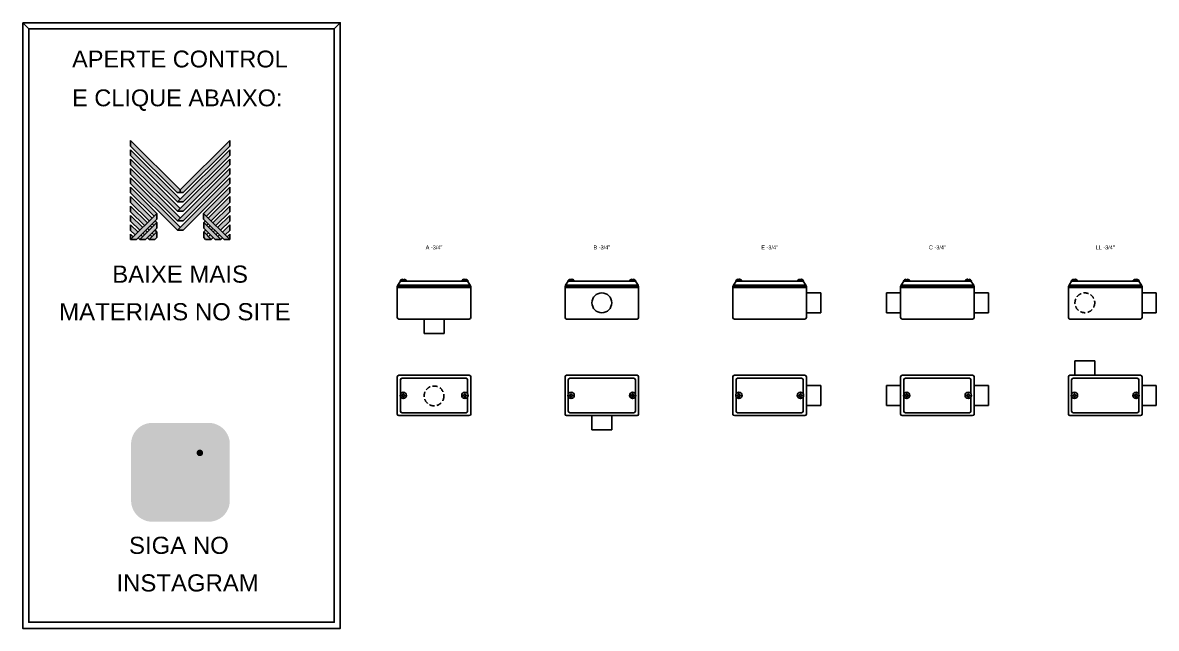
# Model space of a CAD drawing. Header units: millimetres. Extents: x -236 to 2679, y -77 to 688.
# Drawn here: x -236 to 1195, y -77 to 688 of the extents above; entities that cross this region are included whole.
import ezdxf
from ezdxf.enums import TextEntityAlignment as Align

# ---------------------------------------------------------------- set-up
doc = ezdxf.new("R2010")
doc.units = ezdxf.units.MM
doc.linetypes.add('HIDDEN', pattern=[9.525, 6.35, -3.175])
for name, color, linetype in [('BUCHA DE PASSAGEM', 20, 'Continuous'), ('CONDULETE', 8, 'Continuous'), ('FURO VASADO', 251, 'HIDDEN'), ('logo01', 10, 'Continuous'), ('logo02', 250, 'Continuous')]:
    doc.layers.add(name, color=color, linetype=linetype)
doc.styles.get("Standard").update_dxf_attribs({"font": 'arial.ttf'})

# ---------------------------------------------------------------- blocks, each defined once
blk = doc.blocks.new('MESH')
at = {"layer": 'logo01'}
h = blk.add_hatch(color=256, dxfattribs=at)
h.dxf.hatch_style = 1
h.paths.add_polyline_path([(30046, 14087), (30046, 13835), (32119, 11769), (32248, 11769), (32248, 11893)])
h.paths.add_polyline_path([(30046, 13670), (30046, 13418), (32121, 11349), (32248, 11475)])
h.paths.add_polyline_path([(30046, 13253), (30046, 13001), (32121, 10932), (32248, 11058)])
h.paths.add_polyline_path([(30046, 12835), (30046, 12583), (32121, 10515), (32248, 10641)])
h.paths.add_polyline_path([(30046, 12418), (30046, 12166), (32121, 10097), (32248, 10223)])
h.paths.add_polyline_path([(30046, 12001), (30046, 11749), (31084, 10714), (31211, 10840)])
h.paths.add_polyline_path([(30046, 11583), (30046, 11331), (30875, 10505), (31001, 10631)])
h.paths.add_polyline_path([(30046, 11166), (30046, 10914), (30666, 10296), (30792, 10422)])
h.paths.add_polyline_path([(30046, 10749), (30046, 10497), (30456, 10088), (30583, 10214)])
h.paths.add_polyline_path([(30046, 10331), (30046, 10079), (30247, 9879), (30373, 10005)])
h.paths.add_polyline_path([(30164, 9796), (30046, 9914), (30046, 9679)])
h.paths.add_polyline_path([(30574, 9805), (30500, 9879), (30373, 9753), (30448, 9679)])
h.paths.add_polyline_path([(30784, 10013), (30709, 10088), (30583, 9962), (30657, 9887)])
h.paths.add_polyline_path([(30993, 9805), (30910, 9887), (30784, 9761), (30867, 9679)])
h.paths.add_polyline_path([(30993, 10222), (30918, 10296), (30792, 10170), (30867, 10096)])
h.paths.add_polyline_path([(31119, 10096), (30993, 9970), (31076, 9887), (31202, 10013)])
h.paths.add_polyline_path([(31202, 10431), (31128, 10505), (31001, 10379), (31076, 10305)], flags=17)
h.paths.add_polyline_path([(33284, 10840), (33284, 10588), (34196, 9679), (34449, 9679)])
h.paths.add_polyline_path([(33293, 10431), (33293, 10179), (33794, 9679), (34047, 9679)])
h.paths.add_polyline_path([(33293, 10013), (33293, 9761), (33376, 9679), (33628, 9679)], flags=17)
at = {"layer": 'logo02'}
h = blk.add_hatch(color=256, dxfattribs=at)
h.dxf.hatch_style = 1
h.paths.add_polyline_path([(34449, 13835), (34449, 14087), (32248, 11893), (32248, 11769), (32376, 11769)])
h.paths.add_polyline_path([(34449, 13418), (34449, 13670), (32121, 11349), (32374, 11349)])
h.paths.add_polyline_path([(34449, 13001), (34449, 13253), (32121, 10932), (32374, 10932)])
h.paths.add_polyline_path([(34449, 12583), (34449, 12835), (32121, 10515), (32374, 10515)])
h.paths.add_polyline_path([(34449, 12166), (34449, 12418), (32121, 10097), (32374, 10097)])
h.paths.add_polyline_path([(34449, 11749), (34449, 12001), (33284, 10840), (33411, 10714)], flags=17)
h.paths.add_polyline_path([(34449, 11331), (34449, 11583), (33494, 10631), (33620, 10505)], flags=17)
h.paths.add_polyline_path([(34449, 10914), (34449, 11166), (33703, 10422), (33829, 10296)], flags=17)
h.paths.add_polyline_path([(34449, 10497), (34449, 10749), (33912, 10214), (34039, 10088)])
h.paths.add_polyline_path([(34449, 10331), (34122, 10005), (34248, 9879), (34449, 10079)])
h.paths.add_polyline_path([(33577, 10296), (33502, 10222), (33628, 10096), (33703, 10170)])
h.paths.add_polyline_path([(33367, 10505), (33293, 10431), (33419, 10305), (33494, 10379)], flags=17)
h.paths.add_polyline_path([(33376, 10096), (33293, 10013), (33419, 9887), (33502, 9970)])
h.paths.add_polyline_path([(33786, 10088), (33711, 10013), (33838, 9887), (33912, 9962)])
h.paths.add_polyline_path([(33585, 9887), (33502, 9805), (33628, 9679), (33711, 9761)])
h.paths.add_polyline_path([(33995, 9879), (33921, 9805), (34047, 9679), (34122, 9753)])
h.paths.add_polyline_path([(34449, 9914), (34331, 9796), (34449, 9679)])
h.paths.add_polyline_path([(31202, 10013), (30867, 9679), (31119, 9679), (31202, 9761)], flags=17)
h.paths.add_polyline_path([(31202, 10179), (31202, 10431), (30448, 9679), (30701, 9679)])
h.paths.add_polyline_path([(31211, 10588), (31211, 10840), (30046, 9679), (30299, 9679)])
at = {"layer": 'logo01'}
for p, q in [((30046, 14087), (30046, 13835)), ((30046, 14087), (32248, 11893)), ((30046, 13835), (32119, 11769)), ((30046, 13670), (30046, 13418)), ((30046, 13670), (32248, 11475)), ((30046, 13418), (32121, 11349)), ((30046, 13253), (30046, 13001)), ((30046, 13253), (32248, 11058)), ((30046, 13001), (32121, 10932)), ((30046, 12835), (30046, 12583)), ((30046, 12835), (32248, 10641)), ((30046, 12583), (32121, 10515)), ((30046, 12418), (30046, 12166)), ((30046, 12418), (32248, 10223)), ((30046, 12166), (32121, 10097)), ((30046, 12001), (30046, 11749)), ((30046, 12001), (31211, 10840)), ((30046, 11749), (31084, 10714)), ((32119, 11769), (32248, 11769)), ((30046, 11583), (30046, 11331)), ((30046, 11583), (31001, 10631)), ((30046, 11331), (30875, 10505)), ((30046, 11166), (30046, 10914)), ((30046, 11166), (30792, 10422)), ((30046, 10914), (30666, 10296)), ((30046, 10749), (30046, 10497)), ((30046, 10749), (30583, 10214)), ((33284, 10840), (34449, 9679)), ((33284, 10588), (33284, 10840)), ((33284, 10588), (34196, 9679)), ((30046, 10497), (30456, 10088)), ((30046, 10331), (30046, 10079)), ((30046, 10331), (30373, 10005)), ((30046, 10079), (30247, 9879)), ((30709, 10088), (30784, 10013)), ((30792, 10170), (30867, 10096)), ((30918, 10296), (30993, 10222)), ((31001, 10379), (31076, 10305)), ((31119, 10096), (31202, 10013)), ((31128, 10505), (31202, 10431)), ((33293, 10431), (34047, 9679)), ((33293, 10179), (33293, 10431)), ((33293, 10179), (33794, 9679)), ((30046, 9914), (30046, 9679)), ((30046, 9914), (30164, 9796)), ((30373, 9753), (30448, 9679)), ((30500, 9879), (30574, 9805)), ((30583, 9962), (30657, 9887)), ((30784, 9761), (30867, 9679)), ((30910, 9887), (30993, 9805)), ((30993, 9970), (31076, 9887)), ((33293, 10013), (33628, 9679)), ((33293, 9761), (33293, 10013)), ((33293, 9761), (33376, 9679)), ((33628, 9679), (33376, 9679)), ((34047, 9679), (33794, 9679)), ((34449, 9679), (34196, 9679))]:
    blk.add_line(p, q, dxfattribs=at)
at = {"layer": 'logo02'}
for p, q in [((34449, 13670), (32121, 11349)), ((34449, 14087), (32248, 11893)), ((34449, 13835), (32376, 11769)), ((34449, 14087), (34449, 13835)), ((34449, 13670), (34449, 13418)), ((34449, 13253), (32121, 10932)), ((34449, 13418), (32374, 11349)), ((34449, 13253), (34449, 13001)), ((34449, 12835), (32121, 10515)), ((34449, 13001), (32374, 10932)), ((34449, 12835), (34449, 12583)), ((34449, 12418), (32121, 10097)), ((34449, 12583), (32374, 10515)), ((34449, 12166), (32374, 10097)), ((34449, 12418), (34449, 12166)), ((32248, 11769), (32248, 11893)), ((32376, 11769), (32248, 11769)), ((34449, 12001), (33284, 10840)), ((34449, 11749), (33411, 10714)), ((34449, 12001), (34449, 11749)), ((32121, 11349), (32374, 11349)), ((34449, 11583), (33494, 10631)), ((34449, 11331), (33620, 10505)), ((34449, 11166), (33703, 10422)), ((34449, 11583), (34449, 11331)), ((34449, 11166), (34449, 10914)), ((31211, 10840), (30046, 9679)), ((31211, 10588), (30299, 9679)), ((31211, 10588), (31211, 10840)), ((32121, 10932), (32374, 10932)), ((34449, 10914), (33829, 10296)), ((34449, 10749), (33912, 10214)), ((34449, 10749), (34449, 10497)), ((31202, 10431), (30448, 9679)), ((31202, 10179), (30701, 9679)), ((31202, 10179), (31202, 10431)), ((32121, 10515), (32374, 10515)), ((32121, 10097), (32374, 10097)), ((33367, 10505), (33293, 10431)), ((33376, 10096), (33293, 10013)), ((33494, 10379), (33419, 10305)), ((33577, 10296), (33502, 10222)), ((33703, 10170), (33628, 10096)), ((33786, 10088), (33711, 10013)), ((34449, 10497), (34039, 10088)), ((34449, 10331), (34122, 10005)), ((34449, 10079), (34248, 9879)), ((34449, 10331), (34449, 10079)), ((30046, 9679), (30299, 9679)), ((30448, 9679), (30701, 9679)), ((31202, 10013), (30867, 9679)), ((30867, 9679), (31119, 9679)), ((31202, 9761), (31119, 9679)), ((31202, 9761), (31202, 10013)), ((33502, 9970), (33419, 9887)), ((33585, 9887), (33502, 9805)), ((33711, 9761), (33628, 9679)), ((33912, 9962), (33838, 9887)), ((33995, 9879), (33921, 9805)), ((34122, 9753), (34047, 9679)), ((34449, 9914), (34331, 9796)), ((34449, 9914), (34449, 9679))]:
    blk.add_line(p, q, dxfattribs=at)

msp = doc.modelspace()

# ---------------------------------------------------------------- hatches: boundary and pattern name
at = {"layer": 'BUCHA DE PASSAGEM'}
h = msp.add_hatch(color=18, dxfattribs=at)
h.dxf.hatch_style = 1
h.paths.add_polyline_path([(-1.5, 182.2), (-72.6, 182.2, 0.414214), (-99.4, 155.4), (-99.4, 84.1, 0.414214), (-72.6, 57.3), (-1.5, 57.3, 0.414214), (25.3, 84.1), (25.3, 155.4, 0.414214)])
h.paths.add_polyline_path([(-54.4, 164.9), (-19.7, 164.9, -0.414214), (8, 137.1), (8, 102.4, -0.414214), (-19.7, 74.6), (-54.4, 74.6, -0.414214), (-82.1, 102.4), (-82.1, 137.1, -0.414214)], flags=16)
h.paths.add_polyline_path([(-54.4, 156.6), (-19.7, 156.6, -0.414214), (-0.3, 137.1), (-0.3, 102.4, -0.414214), (-19.7, 82.9), (-54.4, 82.9, -0.414214), (-73.8, 102.4), (-73.8, 137.1, -0.414214)], flags=0)
h.paths.add_polyline_path([(-15.8, 119.7, -1), (-58.3, 119.7, -1)], flags=0)
h.paths.add_polyline_path([(-24.1, 119.7, -1), (-50, 119.7, -1)], flags=0)
h.paths.add_polyline_path([(-8.4, 144.3, -1), (-16.7, 144.3, -1)], flags=0)
h.paths.add_polyline_path([(-19.7, 156.6), (-54.4, 156.6, 0.414214), (-73.8, 137.1), (-73.8, 102.4, 0.414214), (-54.4, 82.9), (-19.7, 82.9, 0.414214), (-0.3, 102.4), (-0.3, 137.1, 0.414214)], flags=0)
h.paths.add_polyline_path([(-50, 119.7, 1), (-24.1, 119.7, 1)], flags=0)
h = msp.add_hatch(color=0, dxfattribs=at)
h.dxf.hatch_style = 1
h.paths.add_polyline_path([(-54.4, 164.9, 0.414214), (-82.1, 137.1), (-82.1, 102.4, 0.414214), (-54.4, 74.6), (-19.7, 74.6, 0.414214), (8, 102.4), (8, 137.1, 0.414214), (-19.7, 164.9)])
h.paths.add_polyline_path([(-8.4, 144.3, -1), (-16.7, 144.3, -1)], flags=16)
h.paths.add_polyline_path([(-15.8, 119.7, -1), (-58.3, 119.7, -1)], flags=16)
h.paths.add_polyline_path([(-24.1, 119.7, -1), (-50, 119.7, -1)], flags=0)
h = msp.add_hatch(color=18, dxfattribs=at)
h.dxf.hatch_style = 1
h.paths.add_polyline_path([(-19.7, 156.6), (-54.4, 156.6, 0.414214), (-73.8, 137.1), (-73.8, 102.4, 0.414214), (-54.4, 82.9), (-19.7, 82.9, 0.414214), (-0.3, 102.4), (-0.3, 137.1, 0.414214)])
h.paths.add_polyline_path([(-15.8, 119.7, -1), (-58.3, 119.7, -1)], flags=16)
h.paths.add_polyline_path([(-24.1, 119.7, -1), (-50, 119.7, -1)], flags=0)
h.paths.add_polyline_path([(-16.7, 144.3, -1), (-8.4, 144.3, -1)], flags=16)
h.paths.add_polyline_path([(-24.1, 119.7, 1), (-50, 119.7, 1)], flags=0)
h = msp.add_hatch(color=0, dxfattribs=at)
h.dxf.hatch_style = 1
h.paths.add_polyline_path([(-8.4, 144.3, 1), (-16.7, 144.3, 1)])
h = msp.add_hatch(color=0, dxfattribs=at)
h.dxf.hatch_style = 1
h.paths.add_polyline_path([(-58.3, 119.7, 1), (-15.8, 119.7, 1)])
h.paths.add_polyline_path([(-24.1, 119.7, -1), (-50, 119.7, -1)], flags=16)
h = msp.add_hatch(color=18, dxfattribs=at)
h.dxf.hatch_style = 1
h.paths.add_polyline_path([(-50, 119.7, 1), (-24.1, 119.7, 1)])

# ---------------------------------------------------------------- linework, layer by layer
for p, q in [((-228.6, 680.2), (-236.3, 687.8)), ((157.2, 680.2), (164.8, 687.8))]:
    msp.add_line(p, q, dxfattribs=at)
for points in [[(-236.3, 687.8), (164.8, 687.8), (164.8, -77.4), (-236.3, -77.4)], [(-228.6, 680.2), (157.2, 680.2), (157.2, -69.7), (-228.6, -69.7)]]:
    msp.add_lwpolyline(points, close=True, dxfattribs=at)
at = {"layer": 'CONDULETE'}
for p, q in [((240.8, 361.3), (237.5, 356.1)), ((248.1, 361.3), (240.6, 361.3)), ((243.8, 362.9), (243.8, 363.5)), ((244.4, 362.7), (244, 362.7)), ((244.4, 362.7), (244.7, 362.7)), ((244.9, 362.9), (244.9, 363.5)), ((248.1, 361.3), (318.3, 361.3)), ((318.3, 361.3), (325.9, 361.3)), ((321.6, 362.9), (321.5, 363.5)), ((322.1, 362.7), (321.8, 362.7)), ((322.1, 362.7), (322.4, 362.7)), ((322.6, 362.9), (322.7, 363.5)), ((325.6, 361.3), (329, 356.1)), ((452.7, 361.3), (449.4, 356.1)), ((460, 361.3), (452.5, 361.3)), ((455.7, 362.9), (455.7, 363.5)), ((456.3, 362.7), (455.9, 362.7)), ((456.3, 362.7), (456.6, 362.7)), ((456.8, 362.9), (456.8, 363.5)), ((460, 361.3), (530.2, 361.3)), ((530.2, 361.3), (537.8, 361.3)), ((533.5, 362.9), (533.4, 363.5)), ((534, 362.7), (533.7, 362.7)), ((534, 362.7), (534.3, 362.7)), ((534.5, 362.9), (534.6, 363.5)), ((537.5, 361.3), (540.9, 356.1)), ((664.6, 361.3), (661.3, 356.1)), ((671.9, 361.3), (664.4, 361.3)), ((667.6, 362.9), (667.6, 363.5)), ((668.2, 362.7), (667.8, 362.7)), ((668.2, 362.7), (668.5, 362.7)), ((668.7, 362.9), (668.7, 363.5)), ((671.9, 361.3), (742.1, 361.3)), ((742.1, 361.3), (749.7, 361.3)), ((745.4, 362.9), (745.3, 363.5)), ((745.9, 362.7), (745.6, 362.7)), ((745.9, 362.7), (746.2, 362.7)), ((746.4, 362.9), (746.5, 363.5)), ((749.4, 361.3), (752.8, 356.1)), ((876.5, 361.3), (873.2, 356.1)), ((883.8, 361.3), (876.3, 361.3)), ((879.5, 362.9), (879.5, 363.5)), ((880.1, 362.7), (879.7, 362.7)), ((880.1, 362.7), (880.4, 362.7)), ((880.6, 362.9), (880.6, 363.5)), ((883.8, 361.3), (954, 361.3)), ((954, 361.3), (961.6, 361.3)), ((957.3, 362.9), (957.3, 363.5)), ((957.8, 362.7), (957.5, 362.7)), ((957.8, 362.7), (958.1, 362.7)), ((958.3, 362.9), (958.4, 363.5)), ((961.3, 361.3), (964.7, 356.1)), ((1088.4, 361.3), (1085.1, 356.1)), ((1095.7, 361.3), (1088.2, 361.3)), ((1091.5, 362.9), (1091.4, 363.5)), ((1092, 362.7), (1091.6, 362.7)), ((1092, 362.7), (1092.3, 362.7)), ((1092.5, 362.9), (1092.5, 363.5)), ((1095.7, 361.3), (1166, 361.3)), ((1166, 361.3), (1173.5, 361.3)), ((1169.2, 362.9), (1169.2, 363.5)), ((1169.7, 362.7), (1169.4, 362.7)), ((1169.7, 362.7), (1170, 362.7)), ((1170.2, 362.9), (1170.3, 363.5)), ((1173.3, 361.3), (1176.6, 356.1)), ((236.7, 354.4), (237.5, 356.1)), ((236.7, 354.4), (236.7, 315.3)), ((236.7, 354.4), (329.7, 354.4)), ((236.7, 353.3), (329.7, 353.3)), ((237.5, 356.1), (329, 356.1)), ((329.7, 354.4), (329, 356.1)), ((329.7, 315.3), (329.7, 354.4)), ((448.6, 354.4), (449.4, 356.1)), ((448.6, 354.4), (448.6, 315.3)), ((448.6, 354.4), (541.6, 354.4)), ((448.6, 353.3), (541.6, 353.3)), ((449.4, 356.1), (540.9, 356.1)), ((541.6, 354.4), (540.9, 356.1)), ((541.6, 315.3), (541.6, 354.4)), ((660.5, 354.4), (661.3, 356.1)), ((660.5, 354.4), (660.5, 315.3)), ((660.5, 354.4), (753.5, 354.4)), ((660.5, 353.3), (753.5, 353.3)), ((661.3, 356.1), (752.8, 356.1)), ((753.5, 354.4), (752.8, 356.1)), ((753.5, 315.3), (753.5, 354.4)), ((771.5, 346.4), (753.5, 346.4)), ((771.5, 321.3), (771.5, 346.4)), ((854.4, 346.4), (872.4, 346.4)), ((854.4, 321.3), (854.4, 346.4)), ((872.4, 354.4), (873.2, 356.1)), ((872.4, 354.4), (872.4, 315.3)), ((872.4, 354.4), (965.4, 354.4)), ((872.4, 353.3), (965.4, 353.3)), ((873.2, 356.1), (964.7, 356.1)), ((965.4, 354.4), (964.7, 356.1)), ((965.4, 315.3), (965.4, 354.4)), ((983.4, 346.4), (965.4, 346.4)), ((983.4, 321.3), (983.4, 346.4)), ((1084.3, 354.4), (1085.1, 356.1)), ((1084.3, 354.4), (1084.3, 315.3)), ((1084.3, 354.4), (1177.3, 354.4)), ((1084.3, 353.3), (1177.3, 353.3)), ((1085.1, 356.1), (1176.6, 356.1)), ((1177.3, 354.4), (1176.6, 356.1)), ((1177.3, 315.3), (1177.3, 354.4)), ((1195.3, 346.4), (1177.3, 346.4)), ((1195.3, 321.3), (1195.3, 346.4)), ((771.5, 321.3), (753.5, 321.3)), ((854.4, 321.3), (872.4, 321.3)), ((983.4, 321.3), (965.4, 321.3)), ((1195.3, 321.3), (1177.3, 321.3)), ((238.7, 313.3), (327.7, 313.3)), ((270.7, 295.3), (270.7, 313.3)), ((295.8, 295.3), (295.8, 313.3)), ((450.6, 313.3), (539.6, 313.3)), ((662.5, 313.3), (751.5, 313.3)), ((874.4, 313.3), (963.4, 313.3)), ((1086.3, 313.3), (1175.3, 313.3)), ((295.8, 295.3), (270.7, 295.3)), ((1092.5, 260.4), (1092.5, 242.4)), ((1117.6, 260.4), (1092.5, 260.4)), ((1117.6, 260.4), (1117.6, 242.4)), ((236.7, 240.4), (236.7, 193.4)), ((238.7, 242.4), (327.7, 242.4)), ((240.8, 236.6), (240.8, 218.7)), ((242.8, 238.6), (323.6, 238.6)), ((325.6, 236.6), (325.6, 218.7)), ((329.7, 240.4), (329.7, 193.4)), ((448.6, 240.4), (448.6, 193.4)), ((450.6, 242.4), (539.6, 242.4)), ((452.7, 236.6), (452.7, 218.7)), ((454.7, 238.6), (535.5, 238.6)), ((537.5, 236.6), (537.5, 218.7)), ((541.6, 240.4), (541.6, 193.4)), ((660.5, 240.4), (660.5, 193.4)), ((662.5, 242.4), (751.5, 242.4)), ((664.6, 236.6), (664.6, 218.7)), ((666.6, 238.6), (747.4, 238.6)), ((749.4, 236.6), (749.4, 218.7)), ((753.5, 240.4), (753.5, 193.4)), ((771.5, 229.4), (753.5, 229.4)), ((771.5, 204.3), (771.5, 229.4)), ((854.4, 229.4), (872.4, 229.4)), ((854.4, 204.3), (854.4, 229.4)), ((872.4, 240.4), (872.4, 193.4)), ((874.4, 242.4), (963.4, 242.4)), ((876.5, 236.6), (876.5, 218.7)), ((878.5, 238.6), (959.3, 238.6)), ((961.3, 236.6), (961.3, 218.7)), ((965.4, 240.4), (965.4, 193.4)), ((983.4, 229.4), (965.4, 229.4)), ((983.4, 204.3), (983.4, 229.4)), ((1084.3, 240.4), (1084.3, 193.4)), ((1086.3, 242.4), (1175.3, 242.4)), ((1088.4, 236.6), (1088.4, 218.7)), ((1090.4, 238.6), (1171.3, 238.6)), ((1173.3, 236.6), (1173.3, 218.7)), ((1177.3, 240.4), (1177.3, 193.4)), ((1195.3, 229.4), (1177.3, 229.4)), ((1195.3, 204.3), (1195.3, 229.4)), ((240.8, 215), (240.8, 197.1)), ((242.4, 216.9), (242.4, 217.2)), ((242.4, 216.9), (242.4, 216.5)), ((242.6, 217.4), (243.6, 217.4)), ((242.6, 216.3), (243.6, 216.3)), ((243.8, 218.6), (243.8, 217.6)), ((243.8, 215.1), (243.8, 216.1)), ((244.4, 218.8), (244, 218.8)), ((244.4, 214.9), (244, 214.9)), ((244.4, 218.8), (244.7, 218.8)), ((244.4, 214.9), (244.7, 214.9)), ((244.9, 218.6), (244.9, 217.6)), ((244.9, 215.1), (244.9, 216.1)), ((246.1, 217.4), (245.1, 217.4)), ((246.1, 216.3), (245.1, 216.3)), ((246.3, 216.9), (246.3, 217.2)), ((246.3, 216.9), (246.3, 216.5)), ((320.1, 216.9), (320.1, 217.2)), ((320.1, 216.9), (320.1, 216.5)), ((320.3, 217.4), (321.4, 217.4)), ((320.3, 216.3), (321.4, 216.3)), ((321.5, 218.6), (321.5, 217.6)), ((321.5, 215.1), (321.5, 216.1)), ((322.1, 218.8), (321.7, 218.8)), ((322.1, 214.9), (321.7, 214.9)), ((322.1, 218.8), (322.5, 218.8)), ((322.1, 214.9), (322.5, 214.9)), ((322.7, 218.6), (322.7, 217.6)), ((322.7, 215.1), (322.7, 216.1)), ((323.9, 217.4), (322.8, 217.4)), ((323.9, 216.3), (322.8, 216.3)), ((324.1, 216.9), (324.1, 217.2)), ((324.1, 216.9), (324.1, 216.5)), ((325.6, 215), (325.6, 197.1)), ((452.7, 215), (452.7, 197.1)), ((454.3, 216.9), (454.3, 217.2)), ((454.3, 216.9), (454.3, 216.5)), ((454.5, 217.4), (455.5, 217.4)), ((454.5, 216.3), (455.5, 216.3)), ((455.7, 218.6), (455.7, 217.6)), ((455.7, 215.1), (455.7, 216.1)), ((456.3, 218.8), (455.9, 218.8)), ((456.3, 214.9), (455.9, 214.9)), ((456.3, 218.8), (456.6, 218.8)), ((456.3, 214.9), (456.6, 214.9)), ((456.8, 218.6), (456.8, 217.6)), ((456.8, 215.1), (456.8, 216.1)), ((458.1, 217.4), (457, 217.4)), ((458.1, 216.3), (457, 216.3)), ((458.3, 216.9), (458.3, 217.2)), ((458.3, 216.9), (458.3, 216.5)), ((532, 216.9), (532, 217.2)), ((532, 216.9), (532, 216.5)), ((532.2, 217.4), (533.3, 217.4)), ((532.2, 216.3), (533.3, 216.3)), ((533.4, 218.6), (533.4, 217.6)), ((533.4, 215.1), (533.4, 216.1)), ((534, 218.8), (533.6, 218.8)), ((534, 214.9), (533.6, 214.9)), ((534, 218.8), (534.4, 218.8)), ((534, 214.9), (534.4, 214.9)), ((534.6, 218.6), (534.6, 217.6)), ((534.6, 215.1), (534.6, 216.1)), ((535.8, 217.4), (534.7, 217.4)), ((535.8, 216.3), (534.7, 216.3)), ((536, 216.9), (536, 217.2)), ((536, 216.9), (536, 216.5)), ((537.5, 215), (537.5, 197.1)), ((664.6, 215), (664.6, 197.1)), ((666.2, 216.9), (666.2, 217.2)), ((666.2, 216.9), (666.2, 216.5)), ((666.4, 217.4), (667.4, 217.4)), ((666.4, 216.3), (667.4, 216.3)), ((667.6, 218.6), (667.6, 217.6)), ((667.6, 215.1), (667.6, 216.1)), ((668.2, 218.8), (667.8, 218.8)), ((668.2, 214.9), (667.8, 214.9)), ((668.2, 218.8), (668.5, 218.8)), ((668.2, 214.9), (668.5, 214.9)), ((668.7, 218.6), (668.7, 217.6)), ((668.7, 215.1), (668.7, 216.1)), ((670, 217.4), (668.9, 217.4)), ((670, 216.3), (668.9, 216.3)), ((670.2, 216.9), (670.2, 217.2)), ((670.2, 216.9), (670.2, 216.5)), ((743.9, 216.9), (743.9, 217.2)), ((743.9, 216.9), (743.9, 216.5)), ((744.1, 217.4), (745.2, 217.4)), ((744.1, 216.3), (745.2, 216.3)), ((745.3, 218.6), (745.3, 217.6)), ((745.3, 215.1), (745.3, 216.1)), ((745.9, 218.8), (745.5, 218.8)), ((745.9, 214.9), (745.5, 214.9)), ((745.9, 218.8), (746.3, 218.8)), ((745.9, 214.9), (746.3, 214.9)), ((746.5, 218.6), (746.5, 217.6)), ((746.5, 215.1), (746.5, 216.1)), ((747.7, 217.4), (746.6, 217.4)), ((747.7, 216.3), (746.6, 216.3)), ((747.9, 216.9), (747.9, 217.2)), ((747.9, 216.9), (747.9, 216.5)), ((749.4, 215), (749.4, 197.1)), ((876.5, 215), (876.5, 197.1)), ((878.1, 216.9), (878.1, 217.2)), ((878.1, 216.9), (878.1, 216.5)), ((878.3, 217.4), (879.3, 217.4)), ((878.3, 216.3), (879.3, 216.3)), ((879.5, 218.6), (879.5, 217.6)), ((879.5, 215.1), (879.5, 216.1)), ((880.1, 218.8), (879.7, 218.8)), ((880.1, 214.9), (879.7, 214.9)), ((880.1, 218.8), (880.4, 218.8)), ((880.1, 214.9), (880.4, 214.9)), ((880.6, 218.6), (880.6, 217.6)), ((880.6, 215.1), (880.6, 216.1)), ((881.9, 217.4), (880.8, 217.4)), ((881.9, 216.3), (880.8, 216.3)), ((882.1, 216.9), (882.1, 217.2)), ((882.1, 216.9), (882.1, 216.5)), ((955.8, 216.9), (955.8, 217.2)), ((955.8, 216.9), (955.8, 216.5)), ((956, 217.4), (957.1, 217.4)), ((956, 216.3), (957.1, 216.3)), ((957.3, 218.6), (957.3, 217.6)), ((957.3, 215.1), (957.3, 216.1)), ((957.8, 218.8), (957.5, 218.8)), ((957.8, 214.9), (957.5, 214.9)), ((957.8, 218.8), (958.2, 218.8)), ((957.8, 214.9), (958.2, 214.9)), ((958.4, 218.6), (958.4, 217.6)), ((958.4, 215.1), (958.4, 216.1)), ((959.6, 217.4), (958.5, 217.4)), ((959.6, 216.3), (958.5, 216.3)), ((959.8, 216.9), (959.8, 217.2)), ((959.8, 216.9), (959.8, 216.5)), ((961.3, 215), (961.3, 197.1)), ((1088.4, 215), (1088.4, 197.1)), ((1090, 216.9), (1090, 217.2)), ((1090, 216.9), (1090, 216.5)), ((1090.2, 217.4), (1091.2, 217.4)), ((1090.2, 216.3), (1091.2, 216.3)), ((1091.4, 218.6), (1091.4, 217.6)), ((1091.4, 215.1), (1091.4, 216.1)), ((1092, 218.8), (1091.6, 218.8)), ((1092, 214.9), (1091.6, 214.9)), ((1092, 218.8), (1092.3, 218.8)), ((1092, 214.9), (1092.3, 214.9)), ((1092.5, 218.6), (1092.5, 217.6)), ((1092.5, 215.1), (1092.5, 216.1)), ((1093.8, 217.4), (1092.7, 217.4)), ((1093.8, 216.3), (1092.7, 216.3)), ((1094, 216.9), (1094, 217.2)), ((1094, 216.9), (1094, 216.5)), ((1167.7, 216.9), (1167.7, 217.2)), ((1167.7, 216.9), (1167.7, 216.5)), ((1167.9, 217.4), (1169, 217.4)), ((1167.9, 216.3), (1169, 216.3)), ((1169.2, 218.6), (1169.2, 217.6)), ((1169.2, 215.1), (1169.2, 216.1)), ((1169.7, 218.8), (1169.4, 218.8)), ((1169.7, 214.9), (1169.4, 214.9)), ((1169.7, 218.8), (1170.1, 218.8)), ((1169.7, 214.9), (1170.1, 214.9)), ((1170.3, 218.6), (1170.3, 217.6)), ((1170.3, 215.1), (1170.3, 216.1)), ((1171.5, 217.4), (1170.5, 217.4)), ((1171.5, 216.3), (1170.5, 216.3)), ((1171.7, 216.9), (1171.7, 217.2)), ((1171.7, 216.9), (1171.7, 216.5)), ((1173.3, 215), (1173.3, 197.1)), ((771.5, 204.3), (753.5, 204.3)), ((854.4, 204.3), (872.4, 204.3)), ((983.4, 204.3), (965.4, 204.3)), ((1195.3, 204.3), (1177.3, 204.3)), ((238.7, 191.4), (327.7, 191.4)), ((242.8, 195.1), (323.6, 195.1)), ((450.6, 191.4), (539.6, 191.4)), ((454.7, 195.1), (535.5, 195.1)), ((482.6, 173.4), (482.6, 191.4)), ((507.7, 173.4), (507.7, 191.4)), ((662.5, 191.4), (751.5, 191.4)), ((666.6, 195.1), (747.4, 195.1)), ((874.4, 191.4), (963.4, 191.4)), ((878.5, 195.1), (959.3, 195.1)), ((1086.3, 191.4), (1175.3, 191.4)), ((1090.4, 195.1), (1171.3, 195.1)), ((507.7, 173.4), (482.6, 173.4))]:
    msp.add_line(p, q, dxfattribs=at)
for centre, radius in [((495.1, 333.9), 12.5), ((244.4, 216.9), 3.99), ((322.1, 216.9), 3.99), ((456.3, 216.9), 3.99), ((534, 216.9), 3.99), ((668.2, 216.9), 3.99), ((745.9, 216.9), 3.99), ((880.1, 216.9), 3.99), ((957.8, 216.9), 3.99), ((1092, 216.9), 3.99), ((1169.7, 216.9), 3.99)]:
    msp.add_circle(centre, radius, dxfattribs=at)
for centre, radius, start, end in [((240.6, 361.5), 0.2, 170.9615, 270), ((243.6, 363.5), 0.2, 5.1527, 97.0004), ((244, 362.9), 0.2, 185.1527, 270), ((244.7, 362.9), 0.2, 270, 354.8473), ((245.1, 363.5), 0.2, 82.9996, 174.8473), ((248.1, 361.5), 0.2, 270, 9.0385), ((318.3, 361.5), 0.2, 170.9615, 270), ((321.3, 363.5), 0.2, 5.1527, 97.0004), ((321.8, 362.9), 0.2, 185.1527, 270), ((322.4, 362.9), 0.2, 270, 354.8473), ((322.9, 363.5), 0.2, 82.9996, 174.8473), ((325.9, 361.5), 0.2, 270, 9.0385), ((452.5, 361.5), 0.2, 170.9615, 270), ((455.5, 363.5), 0.2, 5.1527, 97.0004), ((455.9, 362.9), 0.2, 185.1527, 270), ((456.6, 362.9), 0.2, 270, 354.8473), ((457, 363.5), 0.2, 82.9996, 174.8473), ((460, 361.5), 0.2, 270, 9.0385), ((530.2, 361.5), 0.2, 170.9615, 270), ((533.2, 363.5), 0.2, 5.1527, 97.0004), ((533.7, 362.9), 0.2, 185.1527, 270), ((534.3, 362.9), 0.2, 270, 354.8473), ((534.8, 363.5), 0.2, 82.9996, 174.8473), ((537.8, 361.5), 0.2, 270, 9.0385), ((664.4, 361.5), 0.2, 170.9615, 270), ((667.4, 363.5), 0.2, 5.1527, 97.0004), ((667.8, 362.9), 0.2, 185.1527, 270), ((668.5, 362.9), 0.2, 270, 354.8473), ((668.9, 363.5), 0.2, 82.9996, 174.8473), ((671.9, 361.5), 0.2, 270, 9.0385), ((742.1, 361.5), 0.2, 170.9615, 270), ((745.1, 363.5), 0.2, 5.1527, 97.0004), ((745.6, 362.9), 0.2, 185.1527, 270), ((746.2, 362.9), 0.2, 270, 354.8473), ((746.7, 363.5), 0.2, 82.9996, 174.8473), ((749.7, 361.5), 0.2, 270, 9.0385), ((876.3, 361.5), 0.2, 170.9615, 270), ((879.3, 363.5), 0.2, 5.1527, 97.0004), ((879.7, 362.9), 0.2, 185.1527, 270), ((880.4, 362.9), 0.2, 270, 354.8473), ((880.8, 363.5), 0.2, 82.9996, 174.8473), ((883.8, 361.5), 0.2, 270, 9.0385), ((954, 361.5), 0.2, 170.9615, 270), ((957.1, 363.5), 0.2, 5.1527, 97.0004), ((957.5, 362.9), 0.2, 185.1527, 270), ((958.1, 362.9), 0.2, 270, 354.8473), ((958.6, 363.5), 0.2, 82.9996, 174.8473), ((961.6, 361.5), 0.2, 270, 9.0385), ((1088.2, 361.5), 0.2, 170.9615, 270), ((1091.2, 363.5), 0.2, 5.1527, 97.0004), ((1091.6, 362.9), 0.2, 185.1527, 270), ((1092.3, 362.9), 0.2, 270, 354.8473), ((1092.7, 363.5), 0.2, 82.9996, 174.8473), ((1095.7, 361.5), 0.2, 270, 9.0385), ((1166, 361.5), 0.2, 170.9615, 270), ((1169, 363.5), 0.2, 5.1527, 97.0004), ((1169.4, 362.9), 0.2, 185.1527, 270), ((1170, 362.9), 0.2, 270, 354.8473), ((1170.5, 363.5), 0.2, 82.9996, 174.8473), ((1173.5, 361.5), 0.2, 270, 9.0385), ((238.7, 315.3), 2, 180, 270), ((327.7, 315.3), 2, 270, 0), ((450.6, 315.3), 2, 180, 270), ((539.6, 315.3), 2, 270, 0), ((662.5, 315.3), 2, 180, 270), ((751.5, 315.3), 2, 270, 0), ((874.4, 315.3), 2, 180, 270), ((963.4, 315.3), 2, 270, 0), ((1086.3, 315.3), 2, 180, 270), ((1175.3, 315.3), 2, 270, 0), ((238.7, 240.4), 2, 90, 180), ((242.8, 236.6), 2, 90, 180), ((323.6, 236.6), 2, 0, 90), ((327.7, 240.4), 2, 0, 90), ((450.6, 240.4), 2, 90, 180), ((454.7, 236.6), 2, 90, 180), ((535.5, 236.6), 2, 0, 90), ((539.6, 240.4), 2, 0, 90), ((662.5, 240.4), 2, 90, 180), ((666.6, 236.6), 2, 90, 180), ((747.4, 236.6), 2, 0, 90), ((751.5, 240.4), 2, 0, 90), ((874.4, 240.4), 2, 90, 180), ((878.5, 236.6), 2, 90, 180), ((959.3, 236.6), 2, 0, 90), ((963.4, 240.4), 2, 0, 90), ((1086.3, 240.4), 2, 90, 180), ((1090.4, 236.6), 2, 90, 180), ((1171.3, 236.6), 2, 0, 90), ((1175.3, 240.4), 2, 0, 90), ((242.6, 217.2), 0.2, 90, 180), ((242.6, 216.5), 0.2, 180, 270), ((243.6, 217.6), 0.16, 270, 0), ((243.6, 216.1), 0.16, 0, 90), ((244, 218.6), 0.2, 90, 180), ((244, 215.1), 0.2, 180, 270), ((244.7, 218.6), 0.2, 0, 90), ((244.7, 215.1), 0.2, 270, 0), ((245.1, 217.6), 0.16, 180, 270), ((245.1, 216.1), 0.16, 90, 180), ((246.1, 217.2), 0.2, 0, 90), ((246.1, 216.5), 0.2, 270, 0), ((320.3, 217.2), 0.2, 90, 180), ((320.3, 216.5), 0.2, 180, 270), ((321.4, 217.6), 0.16, 270, 0), ((321.4, 216.1), 0.16, 0, 90), ((321.7, 218.6), 0.2, 90, 180), ((321.7, 215.1), 0.2, 180, 270), ((322.5, 218.6), 0.2, 0, 90), ((322.5, 215.1), 0.2, 270, 0), ((322.8, 217.6), 0.16, 180, 270), ((322.8, 216.1), 0.16, 90, 180), ((323.9, 217.2), 0.2, 0, 90), ((323.9, 216.5), 0.2, 270, 0), ((454.5, 217.2), 0.2, 90, 180), ((454.5, 216.5), 0.2, 180, 270), ((455.5, 217.6), 0.16, 270, 0), ((455.5, 216.1), 0.16, 0, 90), ((455.9, 218.6), 0.2, 90, 180), ((455.9, 215.1), 0.2, 180, 270), ((456.6, 218.6), 0.2, 0, 90), ((456.6, 215.1), 0.2, 270, 0), ((457, 217.6), 0.16, 180, 270), ((457, 216.1), 0.16, 90, 180), ((458.1, 217.2), 0.2, 0, 90), ((458.1, 216.5), 0.2, 270, 0), ((532.2, 217.2), 0.2, 90, 180), ((532.2, 216.5), 0.2, 180, 270), ((533.3, 217.6), 0.16, 270, 0), ((533.3, 216.1), 0.16, 0, 90), ((533.6, 218.6), 0.2, 90, 180), ((533.6, 215.1), 0.2, 180, 270), ((534.4, 218.6), 0.2, 0, 90), ((534.4, 215.1), 0.2, 270, 0), ((534.7, 217.6), 0.16, 180, 270), ((534.7, 216.1), 0.16, 90, 180), ((535.8, 217.2), 0.2, 0, 90), ((535.8, 216.5), 0.2, 270, 0), ((666.4, 217.2), 0.2, 90, 180), ((666.4, 216.5), 0.2, 180, 270), ((667.4, 217.6), 0.16, 270, 0), ((667.4, 216.1), 0.16, 0, 90), ((667.8, 218.6), 0.2, 90, 180), ((667.8, 215.1), 0.2, 180, 270), ((668.5, 218.6), 0.2, 0, 90), ((668.5, 215.1), 0.2, 270, 0), ((668.9, 217.6), 0.16, 180, 270), ((668.9, 216.1), 0.16, 90, 180), ((670, 217.2), 0.2, 0, 90), ((670, 216.5), 0.2, 270, 0), ((744.1, 217.2), 0.2, 90, 180), ((744.1, 216.5), 0.2, 180, 270), ((745.2, 217.6), 0.16, 270, 0), ((745.2, 216.1), 0.16, 0, 90), ((745.5, 218.6), 0.2, 90, 180), ((745.5, 215.1), 0.2, 180, 270), ((746.3, 218.6), 0.2, 0, 90), ((746.3, 215.1), 0.2, 270, 0), ((746.6, 217.6), 0.16, 180, 270), ((746.6, 216.1), 0.16, 90, 180), ((747.7, 217.2), 0.2, 0, 90), ((747.7, 216.5), 0.2, 270, 0), ((878.3, 217.2), 0.2, 90, 180), ((878.3, 216.5), 0.2, 180, 270), ((879.3, 217.6), 0.16, 270, 0), ((879.3, 216.1), 0.16, 0, 90), ((879.7, 218.6), 0.2, 90, 180), ((879.7, 215.1), 0.2, 180, 270), ((880.4, 218.6), 0.2, 0, 90), ((880.4, 215.1), 0.2, 270, 0), ((880.8, 217.6), 0.16, 180, 270), ((880.8, 216.1), 0.16, 90, 180), ((881.9, 217.2), 0.2, 0, 90), ((881.9, 216.5), 0.2, 270, 0), ((956, 217.2), 0.2, 90, 180), ((956, 216.5), 0.2, 180, 270), ((957.1, 217.6), 0.16, 270, 0), ((957.1, 216.1), 0.16, 0, 90), ((957.5, 218.6), 0.2, 90, 180), ((957.5, 215.1), 0.2, 180, 270), ((958.2, 218.6), 0.2, 0, 90), ((958.2, 215.1), 0.2, 270, 0), ((958.5, 217.6), 0.16, 180, 270), ((958.5, 216.1), 0.16, 90, 180), ((959.6, 217.2), 0.2, 0, 90), ((959.6, 216.5), 0.2, 270, 0), ((1090.2, 217.2), 0.2, 90, 180), ((1090.2, 216.5), 0.2, 180, 270), ((1091.2, 217.6), 0.16, 270, 0), ((1091.2, 216.1), 0.16, 0, 90), ((1091.6, 218.6), 0.2, 90, 180), ((1091.6, 215.1), 0.2, 180, 270), ((1092.3, 218.6), 0.2, 0, 90), ((1092.3, 215.1), 0.2, 270, 0), ((1092.7, 217.6), 0.16, 180, 270), ((1092.7, 216.1), 0.16, 90, 180), ((1093.8, 217.2), 0.2, 0, 90), ((1093.8, 216.5), 0.2, 270, 0), ((1167.9, 217.2), 0.2, 90, 180), ((1167.9, 216.5), 0.2, 180, 270), ((1169, 217.6), 0.16, 270, 0), ((1169, 216.1), 0.16, 0, 90), ((1169.4, 218.6), 0.2, 90, 180), ((1169.4, 215.1), 0.2, 180, 270), ((1170.1, 218.6), 0.2, 0, 90), ((1170.1, 215.1), 0.2, 270, 0), ((1170.5, 217.6), 0.16, 180, 270), ((1170.5, 216.1), 0.16, 90, 180), ((1171.5, 217.2), 0.2, 0, 90), ((1171.5, 216.5), 0.2, 270, 0), ((238.7, 193.4), 2, 180, 270), ((242.8, 197.1), 2, 180, 270), ((323.6, 197.1), 2, 270, 0), ((327.7, 193.4), 2, 270, 0), ((450.6, 193.4), 2, 180, 270), ((454.7, 197.1), 2, 180, 270), ((535.5, 197.1), 2, 270, 0), ((539.6, 193.4), 2, 270, 0), ((662.5, 193.4), 2, 180, 270), ((666.6, 197.1), 2, 180, 270), ((747.4, 197.1), 2, 270, 0), ((751.5, 193.4), 2, 270, 0), ((874.4, 193.4), 2, 180, 270), ((878.5, 197.1), 2, 180, 270), ((959.3, 197.1), 2, 270, 0), ((963.4, 193.4), 2, 270, 0), ((1086.3, 193.4), 2, 180, 270), ((1090.4, 197.1), 2, 180, 270), ((1171.3, 197.1), 2, 270, 0), ((1175.3, 193.4), 2, 270, 0)]:
    msp.add_arc(centre, radius, start, end, dxfattribs=at)
for centre, start_param, end_param in [((244.4, 361.3), 4.912545, 6.1872), ((244.4, 361.3), 3.237578, 4.512233), ((456.3, 361.3), 4.912545, 6.1872), ((456.3, 361.3), 3.237578, 4.512233), ((668.2, 361.3), 4.912545, 6.1872), ((668.2, 361.3), 3.237578, 4.512233), ((880.1, 361.3), 4.912545, 6.1872), ((880.1, 361.3), 3.237578, 4.512233), ((1092, 361.3), 4.912545, 6.1872), ((1092, 361.3), 3.237578, 4.512233)]:
    msp.add_ellipse(centre, major_axis=(-3.99, 0), ratio=0.605263, start_param=start_param, end_param=end_param, dxfattribs=at)
at = {"layer": 'CONDULETE', "extrusion": (0, 0, -1)}
for centre, start_param, end_param in [((322.1, 361.3), 3.237578, 4.512233), ((322.1, 361.3), 4.912545, 6.1872), ((534, 361.3), 3.237578, 4.512233), ((534, 361.3), 4.912545, 6.1872), ((745.9, 361.3), 3.237578, 4.512233), ((745.9, 361.3), 4.912545, 6.1872), ((957.8, 361.3), 3.237578, 4.512233), ((957.8, 361.3), 4.912545, 6.1872), ((1169.7, 361.3), 3.237578, 4.512233), ((1169.7, 361.3), 4.912545, 6.1872)]:
    msp.add_ellipse(centre, major_axis=(3.99, 0), ratio=0.605263, start_param=start_param, end_param=end_param, dxfattribs=at)
at = {"layer": 'FURO VASADO', "linetype": 'HIDDEN'}
for centre in [(1105.1, 333.9), (283.2, 216.3)]:
    msp.add_circle(centre, 12.5, dxfattribs=at)

# ---------------------------------------------------------------- block references
at = {"xscale": 0.02842171870665473, "yscale": 0.02842171870665473, "zscale": 0.02842171870665473}
msp.add_blockref('MESH', (-953.9, 138.8), dxfattribs=at)

# ---------------------------------------------------------------- texts
at = {"color": 1}
for s, p in [('A -3/4"', (283.2, 404)), ('B -3/4"', (495.1, 404)), ('E -3/4"', (707, 404)), ('C -3/4"', (918.9, 404)), ('LL -3/4"', (1130.8, 404))]:
    msp.add_text(s, height=5, dxfattribs=at).set_placement(p, align=Align.MIDDLE)
at = {"layer": 'BUCHA DE PASSAGEM'}
for s, height, p in [('APERTE CONTROL', 21.263, (-173.9, 631.3)), ('E CLIQUE ABAIXO:', 21.263, (-173.9, 582.2)), ('BAIXE MAIS', 21.65, (-123.2, 359.3)), ('MATERIAIS NO SITE', 21.646, (-190.2, 311.8)), ('SIGA NO', 21.65, (-102, 16.7)), ('INSTAGRAM', 21.65, (-117.9, -30.8))]:
    msp.add_text(s, height=height, dxfattribs=at).set_placement(p)

doc.saveas('drawing.dxf')
